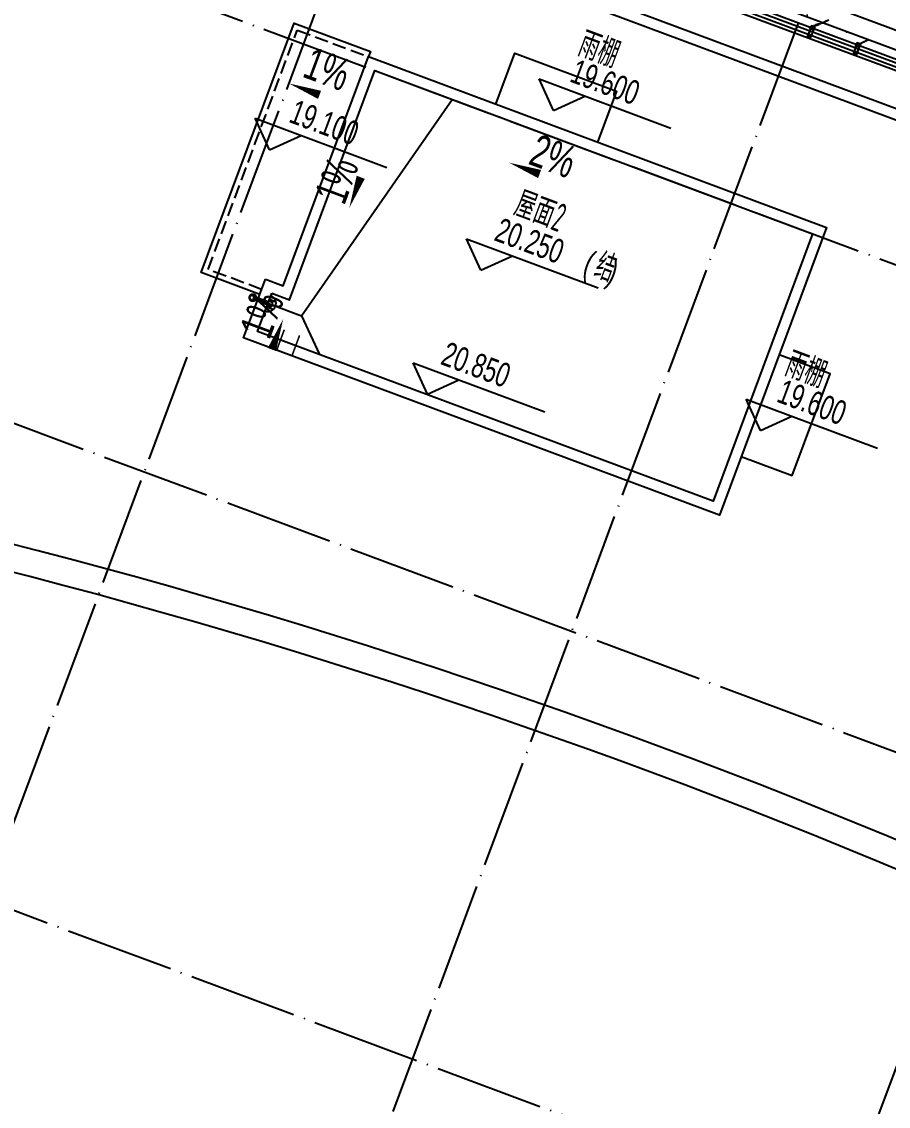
# Model space of a CAD drawing. Header units: millimetres. Extents: x 600121811 to 600690586, y 3472921280 to 3473279938.
# Drawn here: x 600526189 to 600542147, y 3473078158 to 3473098117 of the extents above; entities that cross this region are included whole.
import ezdxf
from ezdxf.enums import TextEntityAlignment as Align

# ---------------------------------------------------------------- set-up
doc = ezdxf.new("R2010")
doc.units = ezdxf.units.MM
doc.header["$LTSCALE"] = 1000
for name, pattern in [('AX-MALL-GIRD-200$0$DOTE', [2.4200000000000004, 2, -0.2, 0.02, -0.2]), ('AX-MALL-WALL-GJ$0$CENTER', [2, 1.25, -0.25, 0.25, -0.25]), ('AX-MALL-WALL-GJ$0$DASH', [0.35, 0.25, -0.1]), ('AX-MALL-WALL-GJ$0$HIDDEN', [0.375, 0.25, -0.125]), ('AX-MALL-WALL-GJ$0$HIDDEN2', [4.7624999999999975, 3.174999999999998, -1.587499999999999]), ('PX-MALL-PGJ-LG$0$CONTINOUS', [0]), ('PX-MALL-PGJ-LG$0$DASHDOT', [1, 0.5, -0.25, 0, -0.25])]:
    doc.linetypes.add(name, pattern=pattern)
doc.layers.get('0').update_dxf_attribs({"linetype": 'CONTINUOUS'})
for name, color, linetype in [('AX-MALL-DIM-PGJ$0$A-Anno-Dims', 3, 'CONTINUOUS'), ('AX-MALL-DIM-PGJ$0$A-Anno-Note', 241, 'CONTINUOUS'), ('AX-MALL-DIM-PGJ$0$A-Fixt', 81, 'CONTINUOUS'), ('AX-MALL-GIRD-200$0$A-Grid', 222, 'AX-MALL-GIRD-200$0$DOTE'), ('AX-MALL-GJ-200$0$A-Anno-Note', 241, 'CONTINUOUS'), ('AX-MALL-WALL-GJ$0$A-Anno-Levl', 201, 'CONTINUOUS'), ('AX-MALL-WALL-GJ$0$A-Anno-Note', 241, 'CONTINUOUS'), ('AX-MALL-WALL-GJ$0$A-Curt', 151, 'CONTINUOUS'), ('AX-MALL-WALL-GJ$0$A-Detl-Fine', 152, 'CONTINUOUS'), ('AX-MALL-WALL-GJ$0$A-Detl-Patt', 8, 'CONTINUOUS'), ('AX-MALL-WALL-GJ$0$A-Detl-Thin', 131, 'CONTINUOUS'), ('AX-MALL-WALL-GJ$0$A-SEE', 254, 'CONTINUOUS'), ('AX-MALL-WALL-GJ$0$AP', 3, 'CONTINUOUS'), ('AX-MALL-WALL-GJ$0$FIX', 2, 'CONTINUOUS'), ('AX-MALL-WALL-GJ$0$GASKET', 2, 'CONTINUOUS'), ('AX-MALL-WALL-GJ$0$TEXT', 2, 'CONTINUOUS'), ('PX-MALL-PGJ-LG$0$P-Pipe-Risr', 7, 'CONTINUOUS'), ('PX-MALL-PGJ-LG$0$P-Pipe-Risr-Arch', 6, 'CONTINUOUS'), ('PX-MALL-PGJ-LG$0$P-Pipe-Risr-W100', 6, 'CONTINUOUS'), ('PX-MALL-PGJ-LG$0$P-Pipe-Risr-W50', 6, 'CONTINUOUS'), ('PX-MALL-PGJ-LG$0$P-Stom', 4, 'PX-MALL-PGJ-LG$0$DASHDOT'), ('PX-MALL-PGJ-LG$0$P-Stom-pipe', 4, 'PX-MALL-PGJ-LG$0$CONTINOUS'), ('PX-MALL-PGJ-LG$0$P-Stom-Strn', 120, 'CONTINUOUS'), ('PX-MALL-PGJ-LG$0$P-Stom-Strn-W100', 120, 'CONTINUOUS'), ('PX-MALL-PGJ-LG$0$P-Stom-Strn-W50', 120, 'CONTINUOUS'), ('PX-MALL-PGJ-LG$0$P-Stru', 40, 'CONTINUOUS')]:
    doc.layers.add(name, color=color, linetype=linetype)
doc.styles.add('AX-MALL-DIM-PGJ$0$_TCH_DIM', font='zy_en.shx', dxfattribs={"width": 0.7, "bigfont": 'zy_cn.shx'})
doc.styles.add('AX-MALL-WALL-GJ$0$_TCH_DIM', font='zy_en.shx', dxfattribs={"width": 0.7, "bigfont": 'zy_cn.shx'})
doc.styles.add('AX-MALL-WALL-GJ$0$STANDARD', font='GBENOR', dxfattribs={"bigfont": 'GBCBIG'})
doc.styles.add('PX-MALL-PGJ-LG$0$jzfz', font='jzfz_eng.shx', dxfattribs={"width": 0.6, "bigfont": 'jzfz_cnb.shx'})

# ---------------------------------------------------------------- blocks, each defined once
blk = doc.blocks.new('AX-MALL-GIRD-200')
at = {"layer": 'AX-MALL-GIRD-200$0$A-Grid'}
for p, q in [((600244912.440112, 3473204422.954183), (600602808.4442104, 3473071096.1909)), ((600241980.060326, 3473196551.41375), (600599876.0644244, 3473063224.650467)), ((600239047.6805397, 3473188679.873316), (600596943.6846381, 3473055353.110034)), ((600498123.847796, 3473008428.097477), (600536853.3867447, 3473112391.824558)), ((600505995.3882287, 3473005495.717691), (600544724.9271781, 3473109459.444773)), ((600513866.9286618, 3473002563.337905), (600552596.4676111, 3473106527.064986))]:
    blk.add_line(p, q, dxfattribs=at)
blk = doc.blocks.new('AX-MALL-WALL-GJ$0$fgegrhrthr')
at = {"layer": 'AX-MALL-WALL-GJ$0$A-Curt'}
for p, q in [((358377.2174133266, 135460.9706773424), (420057.1615962979, 135461.5180163353)), ((358377.2180049161, 135394.3040106783), (420057.1621878873, 135394.8513496713)), ((358377.2185965055, 135327.6373440142), (420057.1627794768, 135328.1846830072)), ((358377.219188095, 135260.9706773502), (420057.1633710662, 135261.5180163432))]:
    blk.add_line(p, q, dxfattribs=at)
at = {"layer": 'AX-MALL-WALL-GJ$0$A-Detl-Fine', "color": 4}
for centre, radius in [((398695.4114092588, 3439.033032417297), 118647.0101205937), ((398695.4114037752, 3439.0330286026), 118147.0101212981)]:
    blk.add_arc(centre, radius, 80.20345185786589, 99.86223111354508, dxfattribs=at)
at = {"layer": 'AX-MALL-WALL-GJ$0$A-SEE'}
blk.add_line((430259.3907294273, 135611.3383440971), (358377.2249561548, 135618.8982167244), dxfattribs=at)
blk.add_lwpolyline([(394712.6901646852, 135961.3483753204), (399662.6901643276, 135961.3477468491)], dxfattribs=at)
blk = doc.blocks.new('AX-MALL-WALL-GJ$0$尺寸分格点')
at = {"ltscale": 10}
h = blk.add_hatch(color=1, dxfattribs=at)
h.dxf.hatch_style = 1
edge = h.paths.add_edge_path()
edge.add_line((0, -1.5), (-5.470445860503725e-37, 1.862645149230957e-09))
edge.add_line((0, 1.862645149230957e-09), (-1.5, 0))
edge.add_arc((0, 0), 1.5, 180, 270)
edge = h.paths.add_edge_path()
edge.add_line((0, 1.5), (5.470445846917725e-37, 1.862645149230957e-09))
edge.add_line((0, 1.862645149230957e-09), (1.5, 0))
edge.add_arc((0, 0), 1.5, 0, 90)
for p, q in [((-2.5, 0), (2.5, 0)), ((0, -2.5), (0, 2.5))]:
    blk.add_line(p, q)
blk.add_circle((0, 0), 1.5)
blk = doc.blocks.new('AX-MALL-WALL-GJ$0$定位点')
blk.add_blockref('AX-MALL-WALL-GJ$0$尺寸分格点', (0, 0))
blk = doc.blocks.new('AX-MALL-WALL-GJ$0$A$C3802349C')
at = {"layer": 'AX-MALL-WALL-GJ$0$GASKET'}
h = blk.add_hatch(dxfattribs=at)
h.set_pattern_fill('ANSI35', color=1, scale=0.3750125207812556, angle=-180, style=0)
h.set_pattern_definition([(225, (-14292809.63515486, -9063882.472551338), (0.8419271213058608, -0.8419271213058608), []), (225, (-14292810.47708235, -9063882.472551338), (0.8419271213058608, -0.8419271213058608), [1.488330941850608, -0.2976661883701216, 0, -0.2976661883701216])])
edge = h.paths.add_edge_path()
edge.add_line((-4.151144333183765, 8), (-1.924371063709259, 8))
edge.add_line((-1.924371063709259, 8), (0, 0))
edge.add_line((0, 0), (-1, 0))
edge.add_arc((-173.3719842011968, -63.27551823887059), 183.6188774223807, 20.15753080045416, 22.84073975264292)
at = {"layer": 'AX-MALL-WALL-GJ$0$GASKET', "elevation": -0.1213156449062388}
blk.add_lwpolyline([(-4.151144333183765, 8), (-1.924371063709259, 8), (0, 0), (-1, 0, 0.01170824263980096)], format="xyb", close=True, dxfattribs=at)
blk = doc.blocks.new('AX-MALL-WALL-GJ$0$A$C431B1AE9')
at = {"layer": 'AX-MALL-WALL-GJ$0$GASKET'}
h = blk.add_hatch(dxfattribs=at)
h.set_pattern_fill('ANSI37', color=1, scale=0.35, style=0)
h.set_pattern_definition([(45, (-14292809.63515486, -9063882.472551338), (-0.3928862052967754, 0.3928862052967754), []), (135, (-14292809.63515486, -9063882.472551338), (-0.3928862052967754, -0.3928862052967754), [])])
h.paths.add_polyline_path([(3.006717517971992, 0), (0, 0), (-1.924371063709259, 8), (-1, 8), (-0.3333333134651184, 7), (0.3333333134651184, 7), (0.6666666865348816, 8), (1.333333313465118, 8), (1.666666686534882, 7), (2.333333313465118, 7), (2.666666686534882, 8), (3.333333313465118, 8), (3.666666686534882, 7), (4.333333313465118, 7), (4.666666686534882, 8), (5.333333313465118, 8), (5.666666686534882, 7), (6.333333313465118, 7), (6.666666686534882, 8), (7.333333313465118, 8), (7.666666686534882, 7), (8.333333313465118, 7), (8.666666686534882, 8), (9.333333313465118, 8), (9.666666686534882, 7), (10.33333331346512, 7), (11, 8), (11.82815510034561, 8), (10, 0), (6.993282483890653, 0), (6.993282483890653, -1.195969490334392), (7.790595477446914, -1.195969490334392), (7.790595477446914, -1.886535448953509), (6.786871323361993, -2.890259601175785), (3.213128676638007, -2.890259601175785), (2.209404524415731, -1.886535448953509), (2.209404524415731, -1.195969490334392), (3.006717517971992, -1.195969490334392)])
edge = h.paths.add_edge_path(flags=16)
edge.add_ellipse((5, 3.75), major_axis=(-3.000000000596629, 1.102163919055573e-15), ratio=0.5833333332173223, start_angle=0, end_angle=360, ccw=False)
h.paths.add_polyline_path([(4.202687006443739, -0.1993282493203878), (4.202687006443739, -1.694290110841393), (5.797312993556261, -1.694290110841393), (5.797312993556261, -0.1993282493203878)], flags=16)
for points in [[(6.993282483890653, 0), (10, 0), (11.82815510034561, 8), (11, 8), (10.33333331346512, 7), (9.666666686534882, 7), (9.333333313465118, 8), (8.666666686534882, 8), (8.333333313465118, 7), (7.666666686534882, 7), (7.333333313465118, 8), (6.666666686534882, 8), (6.333333313465118, 7), (5.666666686534882, 7), (5.333333313465118, 8), (4.666666686534882, 8), (4.333333313465118, 7), (3.666666686534882, 7), (3.333333313465118, 8), (2.666666686534882, 8), (2.333333313465118, 7), (1.666666686534882, 7), (1.333333313465118, 8), (0.6666666865348816, 8), (0.3333333134651184, 7), (-0.3333333134651184, 7), (-1, 8), (-1.924371063709259, 8), (0, 0), (3.006717517971992, 0), (3.006717517971992, 0), (3.006717517971992, -1.195969490334392), (2.209404524415731, -1.195969490334392), (2.209404524415731, -1.886535448953509), (3.213128676638007, -2.890259601175785), (6.786871323361993, -2.890259601175785), (7.790595477446914, -1.886535448953509), (7.790595477446914, -1.195969490334392), (6.993282483890653, -1.195969490334392)], [(5.797312993556261, -0.1993282493203878), (5.797312993556261, -1.694290110841393), (4.202687006443739, -1.694290110841393), (4.202687006443739, -0.1993282493203878)]]:
    blk.add_lwpolyline(points, close=True, dxfattribs=at)
at = {"layer": 'AX-MALL-WALL-GJ$0$GASKET', "extrusion": (0, 0, -1)}
blk.add_ellipse((5, 3.75), major_axis=(-3.000000000596629, 1.102163919055573e-15), ratio=0.5833333332173223, dxfattribs=at)
blk = doc.blocks.new('AX-MALL-WALL-GJ$0$A$C6D1904FE')
at = {"color": 6, "ltscale": 10}
for name in ['AX-MALL-WALL-GJ$0$A$C3802349C', 'AX-MALL-WALL-GJ$0$A$C431B1AE9']:
    blk.add_blockref(name, (-5, 2.890259601175785), dxfattribs=at)
blk = doc.blocks.new('*U58')
at = {"color": 8, "linetype": 'AX-MALL-WALL-GJ$0$HIDDEN'}
for p, q in [((1.13686837721616e-13, 1.999999999999886), (40, 2.000000000000114)), ((39.00000000000011, -3.000000000000114), (39.00000000000028, 2.999999999999659)), ((1.13686837721616e-13, -2.000000000000114), (40, -2.000000000000341))]:
    blk.add_line(p, q, dxfattribs=at)
at = {"color": 0, "linetype": 'ByBlock'}
blk.add_lwpolyline([(5.684341886080801e-14, 5.999999999999886), (-1.838248336817855, 5.999999999999659, 0.2271033335269274), (-2.617369142194775, 5.626873807574043, 0.3523503326370215), (-2.617369142194832, -5.626873807574043, 0.227103333526957), (-1.838248336817799, -5.999999999999886), (-5.684341886080801e-14, -5.999999999999886)], format="xyb", close=True, dxfattribs=at)
at = {"color": 8, "linetype": 'AX-MALL-WALL-GJ$0$HIDDEN2'}
blk.add_lwpolyline([(-4.568611867420884, 0.7499999999998863), (-2.300000000000068, 0.7499999999998863), (-2.300000000000125, -0.7500000000001137), (-4.568611867420941, -0.7500000000001137)], dxfattribs=at)
at = {"color": 8, "linetype": 'ByBlock'}
blk.add_lwpolyline([(1.13686837721616e-13, -3.000000000000114), (39.00000000000028, -3.000000000000341), (40.00000000000045, -1.999999999999432), (39.99999999999955, 2.000000000000114), (39.00000000000028, 3.000000000000114), (1.13686837721616e-13, 2.999999999999886)], dxfattribs=at)
at = {"layer": 'AX-MALL-WALL-GJ$0$TEXT', "color": 8, "linetype": 'AX-MALL-WALL-GJ$0$CENTER'}
blk.add_line((43, -1.13686837721616e-13), (-7.600000000000023, -1.13686837721616e-13), dxfattribs=at)
blk = doc.blocks.new('AX-MALL-WALL-GJ$0$A$C4A6E1F89')
at = {"layer": 'AX-MALL-WALL-GJ$0$AP'}
for points in [[(31.30000000074506, 13.80000000074506), (31.30000000074506, 10), (27.30000000074506, 10), (27.30000000074506, 9), (31.30000000074506, 9), (31.30000000074506, 1.200000001117587), (-31.30000000074506, 1.200000001117587), (-31.30000000074506, 9), (-27.30000000074506, 9), (-27.30000000074506, 10), (-31.30000000074506, 10), (-31.30000000074506, 13.80000000074506), (-30.16000000014901, 15.32000000029802, 0.2874411353254684), (-30.13336061313748, 15.63748977147043), (-31.30000000074506, 17.90000000037253), (-31.30000000074506, 22), (-32.5, 22), (-32.5, 0), (32.5, 0), (32.5, 22), (31.30000000074506, 22), (31.30000000074506, 17.90000000037253), (30.13336061313748, 15.63748977147043, 0.2874411353254668), (30.16000000014901, 15.32000000029802)], [(0, 15.90000000037253), (0.400000000372529, 15.5), (28.30000000074506, 15.5), (28.30000000074506, 10.5), (29.80000000074506, 10.5), (31, 13.5), (29.93968884833157, 15.35087553970516, -0.2449413473478261), (29.9286532253027, 15.6279489248991), (31, 17.90000000037253), (31, 21.5, 0.414213562373095), (30.5, 22), (29.09999999962747, 22, 1.000000000000455), (29.09999999962747, 20.80000000074506), (29.09999999962747, 20.80000000074506, -0.4142135623733198), (29.59999999962747, 20.30000000074506), (29.59999999962747, 18.90000000037253, -0.4142135623731125), (29.09999999962747, 18.40000000037253), (23.90000000037253, 18.40000000037253, -0.4142135623730815), (23.40000000037253, 18.90000000037253), (23.40000000037253, 20.30000000074506, -0.4142135623731302), (23.90000000037253, 20.80000000074506, 0.9999999999998862), (23.90000000037253, 22), (21.40000000037253, 22), (21.40000000037253, 18.5), (11.40000000037253, 18.5), (9.300000000745058, 22), (8.5, 22), (8.5, 20), (-8.5, 20), (-8.5, 22), (-9.300000000745058, 22), (-11.40000000037253, 18.5), (-21.40000000037253, 18.5), (-21.40000000037253, 22), (-23.90000000037253, 22, 0.9999999999999053), (-23.90000000037253, 20.80000000074506, -0.4142135623731302), (-23.40000000037253, 20.30000000074506), (-23.40000000037253, 18.90000000037253, -0.4142135623730814), (-23.90000000037253, 18.40000000037253), (-29.09999999962747, 18.40000000037253, -0.4142135623731125), (-29.59999999962747, 18.90000000037253), (-29.59999999962747, 20.30000000074506, -0.4142135623733199), (-29.09999999962747, 20.80000000074506), (-29.09999999962747, 20.80000000074506, 1.000000000000473), (-29.09999999962747, 22), (-30.5, 22, 0.414213562373095), (-31, 21.5), (-31, 17.90000000037253), (-29.9286532253027, 15.6279489248991, -0.2449413473478107), (-29.93968885019422, 15.35087553970516), (-31, 13.5), (-29.80000000074506, 10.5), (-28.30000000074506, 10.5), (-28.30000000074506, 15.5), (-0.400000000372529, 15.5)]]:
    blk.add_lwpolyline(points, format="xyb", close=True, dxfattribs=at)
at = {"layer": 'AX-MALL-WALL-GJ$0$FIX', "extrusion": (-4.689947558750686e-09, -3.877222664414375e-09, -1), "xscale": -1, "zscale": -1, "rotation": 270}
blk.add_blockref('*U58', (-1.862645058000427e-09, 15.5, -7.954930736642706e-08), dxfattribs=at)
at = {"layer": 'AX-MALL-WALL-GJ$0$GASKET'}
blk.add_blockref('AX-MALL-WALL-GJ$0$A$C6D1904FE', (-26.5, 19.10974039882421, 0.1213156449062388), dxfattribs=at)
at = {"layer": 'AX-MALL-WALL-GJ$0$GASKET', "extrusion": (0, 0, -1), "zscale": -1, "rotation": 270}
blk.add_blockref('AX-MALL-WALL-GJ$0$定位点', (1.117587089538574e-07, 30.00001611188054, -0.1695423254371126), dxfattribs=at)
at = {"layer": 'AX-MALL-WALL-GJ$0$GASKET', "xscale": -1}
blk.add_blockref('AX-MALL-WALL-GJ$0$A$C6D1904FE', (26.49999977648258, 19.10974039882421, 0.1213156449062388), dxfattribs=at)
blk = doc.blocks.new('AX-MALL-WALL-GJ$0$A$C201F0766')
at = {"layer": 'AX-MALL-WALL-GJ$0$GASKET'}
h = blk.add_hatch(dxfattribs=at)
h.set_pattern_fill('ANSI35', color=1, scale=0.3750125207812556, angle=-180, style=0)
h.set_pattern_definition([(225, (-14292808.12419919, -9063908.843573337), (0.8419271213058608, -0.8419271213058608), []), (225, (-14292808.96612667, -9063908.843573337), (0.8419271213058608, -0.8419271213058608), [1.488330941850608, -0.2976661883701216, 0, -0.2976661883701216])])
edge = h.paths.add_edge_path()
edge.add_line((4.625009316951036, 7.210309842135757), (4.581123173236847, 7.210309841670096))
edge.add_ellipse((2.60770320892334e-08, 8.022399073466659), major_axis=(-7.236123461634007e-16, 5.908938361333678), ratio=0.782714245397402, start_angle=97.89939189545902, end_angle=262.100608104541, ccw=False)
edge.add_line((-4.581123121082783, 7.210309841670096), (-4.624990671873093, 7.210309842135757))
edge.add_line((-4.624990671873093, 7.210309842135757), (-4.625000026077032, -0.879502881783992))
edge.add_arc((-3.725290298461914e-07, -12.60038345353678), 12.60038345226483, 68.4660575448051, 111.5339390721038, ccw=False)
edge.add_line((4.624999966472387, -0.8795031546615064), (4.625009316951036, 7.210309842135757))
h = blk.add_hatch(dxfattribs=at)
h.set_pattern_fill('HONEY', color=1, scale=0.3750125207812556, angle=-180, style=0)
h.set_pattern_definition([(180, (-14292808.12419919, -9063908.843573337), (-0.8929985651103648, -0.515572838757882), [0.5953323767402432, -1.190664753480486]), (299.9999999999999, (-14292808.12419919, -9063908.843573337), (0.8929984584207664, -0.5155730235496873), [0.5953323767402432, -1.190664753480486]), (240, (-14292808.12419919, -9063908.843573337), (-1.066895984922232e-07, -1.031145862307569), [-1.190664753480486, 0.5953323767402432])])
edge = h.paths.add_edge_path()
edge.add_ellipse((-8.195638656616211e-08, 8.022399073466659), major_axis=(-1.447224692326801e-15, 5.908938361333678), ratio=0.782714245397402, start_angle=0, end_angle=360)
blk = doc.blocks.new('AX-MALL-WALL-GJ$0$A$C398804AB')
at = {"color": 3}
blk.add_lwpolyline([(-7.749999977648258, 0.3999998643994331, 0.4142135656464321), (-7.249999970197678, -0.1000001300126314), (-0.09999999962747097, -0.1000000014901161), (0, 0), (0.09999999962747097, -0.1000000014901161), (7.249999970197678, -0.1000001300126314, 0.4142135656464319), (7.749999977648258, 0.3999998643994331)], format="xyb", dxfattribs=at)
at = {"layer": 'AX-MALL-WALL-GJ$0$AP'}
blk.add_lwpolyline([(-7.749999977648258, 0.3999998681247234), (-7.75, 36.51999995112419), (-23.5, 36.51999995112419), (-23.5, 33.01999995112419, -0.414213562373095), (-24, 32.51999995112419), (-25.40000000037253, 32.51999995112419, -0.9999999999999999), (-25.40000000037253, 33.71999995037913, 0.4142135623730647), (-24.90000000037253, 34.21999995037913), (-24.90000000037253, 35.61999995075166, 0.4142135623730833), (-25.40000000037253, 36.11999995075166), (-30.59999999962747, 36.11999995075166, 0.4142135623731005), (-31.09999999962747, 35.61999995075166), (-31.09999999962747, 34.21999995037913, 0.4142135623731651), (-30.59999999962747, 33.71999995037913, -0.9999999999999999), (-30.59999999962747, 32.51999995112419), (-32, 32.51999995112419, -0.4142135623730762), (-32.5, 33.01999995112419), (-32.5, 182.0199982952327, -0.4142135623730963), (-32, 182.5199982952327), (32, 182.5199982952327, -0.4142135623730427), (32.5, 182.0199982952327), (32.5, 33.01999995112419, -0.4142135623730139), (32, 32.51999995112419), (30.59999999962747, 32.51999995112419, -0.9999999999999999), (30.59999999962747, 33.71999995037913, 0.4142135623732183), (31.09999999962747, 34.21999995037913), (31.09999999962747, 35.61999995075166, 0.4142135623730417), (30.59999999962747, 36.11999995075166), (25.40000000037253, 36.11999995075166, 0.4142135623731484), (24.90000000037253, 35.61999995075166), (24.90000000037253, 34.21999995037913, 0.4142135623730417), (25.40000000037253, 33.71999995037913, -0.9999999999999999), (25.40000000037253, 32.51999995112419), (24, 32.51999995112419, -0.4142135623730417), (23.5, 33.01999995112419), (23.5, 36.51999995112419), (7.75, 36.51999995112419), (7.750000022351742, 0.3999998681247234)], format="xyb", dxfattribs=at)
for points in [[(29.5, 40.52000945061445), (-29.5, 40.52000945061445), (-29.5, 64.45474449545145), (-28.49999050050974, 65.45475399307907), (-28.49999050050974, 85.45475399307907), (-29.5, 86.45476348884404), (-29.5, 92.92071198485792), (-28.49999050050974, 93.92072148248553), (-28.49999050050974, 113.9207214824855), (-29.5, 114.9207309782505), (-29.5, 179.5199982952327), (29.5, 179.5199982952327), (29.5, 114.9207309782505), (28.49999050050974, 113.9207214824855), (28.49999050050974, 93.92072148248553), (29.5, 92.92071198485792), (29.5, 86.45476348884404), (28.49999050050974, 85.45475399307907), (28.49999050050974, 65.45475399307907), (29.5, 64.45474449545145)], [(-4.75, 2.899999890476465), (-4.75, 36.51999995112419), (4.75, 36.51999995112419), (4.75, 2.899999890476465)]]:
    blk.add_lwpolyline(points, close=True, dxfattribs=at)
blk = doc.blocks.new('AX-MALL-WALL-GJ$0$A$C031A570D')
at = {"layer": 'AX-MALL-WALL-GJ$0$GASKET'}
h = blk.add_hatch(dxfattribs=at)
h.set_pattern_fill('ANSI37', color=1, scale=0.35, style=0)
h.set_pattern_definition([(45, (-28686473.88232677, -17866958.96207136), (-0.3928862052967754, 0.3928862052967754), []), (135, (-28686473.88232677, -17866958.96207136), (-0.3928862052967754, -0.3928862052967754), [])])
edge = h.paths.add_edge_path(flags=16)
edge.add_line((0.4479895178228617, -2.5), (-0.6520104836672544, -2.5))
edge.add_arc((-0.6520104836841905, -2.300000000761994), 0.1999999992380062, 179.9999999951482, 270.0000000048518, ccw=False)
edge.add_line((-0.8520104829221964, -2.300000000745058), (-0.8520104829221964, -1.099999999627471))
edge.add_arc((-0.6520104827190034, -1.100000000575722), 0.200000000203193, 89.9999997380454, 179.9999997283461, ccw=False)
edge.add_line((-0.6520104818046093, -0.900000000372529), (0.4479895178228617, -0.900000000372529))
edge.add_arc((0.4479895178228099, -1.099999999627523), 0.1999999992549937, 1.4779288903810084e-11, 89.99999999998522, ccw=False)
edge.add_line((0.6479895170778036, -1.099999999627471), (0.6479895170778036, -2.300000000745058))
edge.add_arc((0.447989517822728, -2.300000000744924), 0.1999999992550756, 270.00000000003826, 359.9999999999617, ccw=False)
edge = h.paths.add_edge_path(flags=16)
edge.add_line((3.25, -6.959776679053903), (3.249999998137355, -5.460273051634431))
edge.add_arc((2.752593796818533, -5.588659923981967), 0.5137082032648524, 14.47288401547784, 73.43202089108867)
edge.add_arc((0.05064282435228568, -16.32822180133598), 11.58749800659758, 75.76971431944138, 104.7475452508029)
edge.add_arc((-2.826484009876017, -5.549036338968328), 0.4327163524049084, 99.65762587733329, 168.1638378280875)
edge.add_line((-3.250000001862645, -5.460273051634431), (-3.25, -6.959776679053903))
edge.add_arc((-2.750000000785429, -6.959776678984368), 0.4999999992145705, 180.0000000079681, 252.652994767184)
edge.add_arc((-2.664828544169689e-11, 1.844165788236001), 9.723443118255906, 252.6532655821475, 287.3467351540981)
edge.add_arc((2.750000001329266, -6.959776679368228), 0.499999998670735, 287.3470194983008, 360.000000036019)
edge = h.paths.add_edge_path()
edge.add_line((4, -10.12004972994328), (5.196692196652293, -10.12004972994328))
edge.add_arc((5.196692197142482, -9.920049729702583), 0.2000000002406921, 269.9999998595713, 383.1985898189387)
edge.add_line((5.380521204322577, -9.841265872120857), (4.05898916348815, -2.646648775786161))
edge.add_arc((3.866236349709822, -2.700000001174841), 0.200000001174841, 15.47132820595848, 90.00000004069459)
edge.add_line((3.866236349567771, -2.5), (1.599999997764826, -2.5))
edge.add_arc((1.599999997764726, -2.300000000745158), 0.1999999992548425, 179.9999999999715, 270.0000000000285, ccw=False)
edge.add_line((1.399999998509884, -2.300000000745058), (1.399999998509884, -1.5))
edge.add_arc((1.599999997765529, -1.500000000000703), 0.1999999992556454, 90.00000000020151, 179.9999999997985, ccw=False)
edge.add_line((1.599999997764826, -1.300000000745058), (2.299999998882413, -1.300000000745058))
edge.add_arc((2.299999998012943, -1.100000000620646), 0.2000000001244118, 270.0000002490847, 360.0000002845238)
edge.add_line((2.499999998137355, -1.099999999627471), (2.499999998137355, -0.2000000011175871))
edge.add_arc((2.299999997951289, -0.2000000001860655), 0.2000000001860656, 359.9999997331387, 449.9999997332528)
edge.add_line((2.299999998882413, 0), (-2.300000000745058, 0))
edge.add_arc((-2.300000000767888, -0.2000000010947573), 0.2000000010947573, 89.99999999345975, 180.0000000065402)
edge.add_line((-2.500000001862645, -0.2000000011175871), (-2.500000001862645, -1.099999999627471))
edge.add_arc((-2.300000000745037, -1.09999999962745), 0.2000000011176084, 180.0000000000061, 269.9999999999939)
edge.add_line((-2.300000000745058, -1.300000000745058), (-1.600000001490116, -1.300000000745058))
edge.add_arc((-1.600000000541876, -1.500000000914405), 0.2000000001693465, 2.619577230689174e-07, 90.00000027165089, ccw=False)
edge.add_line((-1.400000000372529, -1.5), (-1.400000002235174, -2.300000000745058))
edge.add_arc((-1.600000001489917, -2.300000000745257), 0.199999999254743, -90.00000000005701, 5.701394911739044e-11, ccw=False)
edge.add_line((-1.600000001490116, -2.5), (-4.750000001862645, -2.5))
edge.add_arc((-4.750000001862645, -2), 0.5, 180, 270, ccw=False)
edge.add_line((-5.250000001862645, -2), (-5.250000001862645, -1))
edge.add_line((-5.250000001862645, -1), (-5.550000000745058, -1))
edge.add_arc((-5.550000000745058, -1.700000001117587), 0.7000000011175871, 90, 180)
edge.add_line((-6.250000001862645, -1.700000001117587), (-6.250000001862645, -2.5))
edge.add_arc((-21.55097778051301, -2.75912886012348), 15.30317185255727, -26.563419290052877, 0.9702367440764874, ccw=False)
edge.add_arc((-7.501144340111677, -9.772550713046272), 0.4000000000772927, 154.8453495136513, 325.781492258753)
edge.add_arc((-18.33916502293011, -3.056458835212569), 13.14988893811881, 328.1403989887935, 352.6787409764221)
edge.add_arc((-5.10833269223211, -4.799999999425034), 0.1999999997975632, 90.00000038522899, 160.1791058056141, ccw=False)
edge.add_line((-5.108332693576813, -4.599999999627471), (-4.211626494303346, -4.599999999627471))
edge.add_arc((-4.211626495117946, -4.799999999972099), 0.2000000003446285, -24.401291975496406, 89.99999976663429, ccw=False)
edge.add_line((-4.029491625726223, -4.882624993100762), (-5.57977457717061, -10.12004972994328))
edge.add_line((-5.57977457717061, -10.12004972994328), (-3.85655820928514, -10.12004972994328))
edge.add_line((-3.85655820928514, -10.12004972994328), (-3.744390545412898, -10.04678599908948))
edge.add_line((-3.744390545412898, -10.04678599908948), (-3.601631700992584, -9.914268443360925))
edge.add_line((-3.601631700992584, -9.914268443360925), (-3.131442086771131, -9.432502878829837))
edge.add_arc((-2.966135769468793, -9.62004972916371), 0.249999999220435, 90.00000014064523, 131.3933860177586, ccw=False)
edge.add_line((-2.966135770082474, -9.370049729943275), (-2.741758463904262, -9.370049729943275))
edge.add_arc((-2.741758464839219, -9.470049730505703), 0.100000000562428, -5.315262114891084e-07, 89.99999946430859, ccw=False)
edge.add_line((-2.641758464276791, -9.470049731433392), (-2.631878837943077, -9.710395282134414))
edge.add_line((-2.631878837943077, -9.710395282134414), (-2.662470018491149, -9.873493811115623))
edge.add_line((-2.662470018491149, -9.873493811115623), (-2.784834742546082, -9.893881127238274))
edge.add_line((-2.784834742546082, -9.893881127238274), (-2.856214165687561, -9.914268443360925))
edge.add_line((-2.856214165687561, -9.914268443360925), (-2.866411225870252, -9.995817709714174))
edge.add_line((-2.866411225870252, -9.995817709714174), (-2.815425923094153, -10.09775429032743))
edge.add_line((-2.815425923094153, -10.09775429032743), (-2.744046501815319, -10.12004972994328))
edge.add_line((-2.744046501815319, -10.12004972994328), (-2.35655820928514, -10.12004972994328))
edge.add_line((-2.35655820928514, -10.12004972994328), (-2.244390545412898, -10.04678599908948))
edge.add_line((-2.244390545412898, -10.04678599908948), (-2.101631700992584, -9.914268443360925))
edge.add_line((-2.101631700992584, -9.914268443360925), (-1.631442086771131, -9.432502878829837))
edge.add_arc((-1.466135769468793, -9.62004972916371), 0.2499999992204352, 90.00000014064528, 131.3933860177586, ccw=False)
edge.add_line((-1.466135770082474, -9.370049729943275), (-1.241758463904262, -9.370049729943275))
edge.add_arc((-1.241758464838068, -9.470049730504552), 0.1000000005612769, -5.321857088347315e-07, 89.99999946496808, ccw=False)
edge.add_line((-1.141758464276791, -9.470049731433392), (-1.131878837943077, -9.710395282134414))
edge.add_line((-1.131878837943077, -9.710395282134414), (-1.162470018491149, -9.873493811115623))
edge.add_line((-1.162470018491149, -9.873493811115623), (-1.284834742546082, -9.893881127238274))
edge.add_line((-1.284834742546082, -9.893881127238274), (-1.356214165687561, -9.914268443360925))
edge.add_line((-1.356214165687561, -9.914268443360925), (-1.366411225870252, -9.995817709714174))
edge.add_line((-1.366411225870252, -9.995817709714174), (-1.315425923094153, -10.09775429032743))
edge.add_line((-1.315425923094153, -10.09775429032743), (-1.244046501815319, -10.12004972994328))
edge.add_line((-1.244046501815319, -10.12004972994328), (-0.85655820928514, -10.12004972994328))
edge.add_line((-0.85655820928514, -10.12004972994328), (-0.7443905454128981, -10.04678599908948))
edge.add_line((-0.7443905454128981, -10.04678599908948), (-0.6016317009925842, -9.914268443360925))
edge.add_line((-0.6016317009925842, -9.914268443360925), (-0.1314420867711306, -9.432502878829837))
edge.add_arc((0.03386423053591846, -9.62004972917618), 0.2499999992329053, 90.00000014172502, 131.3933860166789, ccw=False)
edge.add_line((0.03386422991752625, -9.370049729943275), (0.2582415360957384, -9.370049729943275))
edge.add_arc((0.2582415351619317, -9.470049730504552), 0.1000000005612769, -5.321857088347315e-07, 89.99999946496808, ccw=False)
edge.add_line((0.3582415357232094, -9.470049731433392), (0.3681211620569229, -9.710395282134414))
edge.add_line((0.3681211620569229, -9.710395282134414), (0.3375299815088511, -9.873493811115623))
edge.add_line((0.3375299815088511, -9.873493811115623), (0.2151652574539185, -9.893881127238274))
edge.add_line((0.2151652574539185, -9.893881127238274), (0.143785834312439, -9.914268443360925))
edge.add_line((0.143785834312439, -9.914268443360925), (0.1335887741297483, -9.995817709714174))
edge.add_line((0.1335887741297483, -9.995817709714174), (0.1845740769058466, -10.09775429032743))
edge.add_line((0.1845740769058466, -10.09775429032743), (0.2559534981846809, -10.12004972994328))
edge.add_line((0.2559534981846809, -10.12004972994328), (0.64344179071486, -10.12004972994328))
edge.add_line((0.64344179071486, -10.12004972994328), (0.7556094545871019, -10.04678599908948))
edge.add_line((0.7556094545871019, -10.04678599908948), (0.8983682990074158, -9.914268443360925))
edge.add_line((0.8983682990074158, -9.914268443360925), (1.368557913228869, -9.432502878829837))
edge.add_arc((1.533864230537446, -9.620049729180224), 0.2499999992369481, 90.00000014207512, 131.3933860163288, ccw=False)
edge.add_line((1.533864229917526, -9.370049729943275), (1.936520639806986, -9.370049729943275))
edge.add_arc((1.9365206398038, -9.470049731436577), 0.1000000014933011, 1.8247874322696589e-09, 89.99999999817493, ccw=False)
edge.add_line((2.036520641297102, -9.470049731433392), (2.046400267630816, -9.710395282134414))
edge.add_line((2.046400267630816, -9.710395282134414), (2.015809085220098, -9.873493811115623))
edge.add_line((2.015809085220098, -9.873493811115623), (1.893444361165166, -9.893881127238274))
edge.add_line((1.893444361165166, -9.893881127238274), (1.822064939886332, -9.914268443360925))
edge.add_line((1.822064939886332, -9.914268443360925), (1.811867879703641, -9.995817709714174))
edge.add_line((1.811867879703641, -9.995817709714174), (1.862853180617094, -10.09775429032743))
edge.add_line((1.862853180617094, -10.09775429032743), (1.934232603758574, -10.12004972994328))
edge.add_line((1.934232603758574, -10.12004972994328), (2.321720896288753, -10.12004972994328))
edge.add_line((2.321720896288753, -10.12004972994328), (2.433888560160995, -10.04678599908948))
edge.add_line((2.433888560160995, -10.04678599908948), (2.576647404581308, -9.914268443360925))
edge.add_line((2.576647404581308, -9.914268443360925), (3.046837016940117, -9.432502878829837))
edge.add_arc((3.212143335179332, -9.620049731643517), 0.2500000017002416, 89.99999992847489, 131.3933858030421, ccw=False)
edge.add_line((3.212143335491419, -9.370049729943275), (3.614799745380878, -9.370049729943275))
edge.add_arc((3.614799744440467, -9.470049730511159), 0.1000000005678832, -5.28400619259628e-07, 89.99999946118368, ccw=False)
edge.add_line((3.714799745008349, -9.470049731433392), (3.724679371342063, -9.710395282134414))
edge.add_line((3.724679371342063, -9.710395282134414), (3.694088190793991, -9.873493811115623))
edge.add_line((3.694088190793991, -9.873493811115623), (3.571723466739058, -9.893881127238274))
edge.add_line((3.571723466739058, -9.893881127238274), (3.500344043597579, -9.914268443360925))
edge.add_line((3.500344043597579, -9.914268443360925), (3.490146983414888, -9.995817709714174))
edge.add_line((3.490146983414888, -9.995817709714174), (3.541132286190987, -10.09775429032743))
edge.add_line((3.541132286190987, -10.09775429032743), (3.612511707469821, -10.12004972994328))
edge.add_line((3.612511707469821, -10.12004972994328), (4, -10.12004972994328))
for points in [[(4, -10.12004972994328), (5.196692196652293, -10.12004972994328, 0.5384365873081324), (5.380521204322577, -9.841265872120857), (4.05898916348815, -2.646648775786161, 0.3371623231483117), (3.866236349567771, -2.5), (1.599999997764826, -2.5, -0.4142135623733865), (1.399999998509884, -2.300000000745058), (1.399999998509884, -1.5, -0.4142135623710347), (1.599999997764826, -1.300000000745058), (2.299999998882413, -1.300000000745058, 0.4142135625542577), (2.499999998137355, -1.099999999627471), (2.499999998137355, -0.2000000011175871, 0.414213562373678), (2.299999998882413, 0), (-2.300000000745058, 0, 0.4142135624399619), (-2.500000001862645, -0.2000000011175871), (-2.500000001862645, -1.099999999627471, 0.4142135623730327), (-2.300000000745058, -1.300000000745058), (-1.600000001490116, -1.300000000745058, -0.4142135624226467), (-1.400000000372529, -1.5), (-1.400000002235174, -2.300000000745058, -0.414213562373678), (-1.600000001490116, -2.5), (-4.750000001862645, -2.5, -0.4142135623730951), (-5.250000001862645, -2), (-5.250000001862645, -1), (-5.550000000745058, -1, 0.4142135623730951), (-6.250000001862645, -1.700000001117587), (-6.250000001862645, -2.5, -0.1207195876744133), (-7.863209849223495, -9.602525517344475, 0.9238739062829604), (-7.170384753495455, -9.997490918263793, 0.1074797348853096), (-5.296484127640724, -4.732183797284961, -0.3161581866366376), (-5.108332693576813, -4.599999999627471), (-4.211626494303346, -4.599999999627471, -0.5452250111276254), (-4.029491625726223, -4.882624993100762), (-5.57977457717061, -10.12004972994328), (-3.85655820928514, -10.12004972994328), (-3.744390545412898, -10.04678599908948), (-3.601631700992584, -9.914268443360925), (-3.131442086771131, -9.432502878829837, -0.1826026066076273), (-2.966135770082474, -9.370049729943275), (-2.741758463904262, -9.370049729943275, -0.4142135623518001), (-2.641758464276791, -9.470049731433392), (-2.631878837943077, -9.710395282134414), (-2.662470018491149, -9.873493811115623), (-2.784834742546082, -9.893881127238274), (-2.856214165687561, -9.914268443360925), (-2.866411225870252, -9.995817709714174), (-2.815425923094153, -10.09775429032743), (-2.744046501815319, -10.12004972994328), (-2.35655820928514, -10.12004972994328), (-2.244390545412898, -10.04678599908948), (-2.101631700992584, -9.914268443360925), (-1.631442086771131, -9.432502878829837, -0.1826026066076273), (-1.466135770082474, -9.370049729943275), (-1.241758463904262, -9.370049729943275, -0.4142135623585429), (-1.141758464276791, -9.470049731433392), (-1.131878837943077, -9.710395282134414), (-1.162470018491149, -9.873493811115623), (-1.284834742546082, -9.893881127238274), (-1.356214165687561, -9.914268443360925), (-1.366411225870252, -9.995817709714174), (-1.315425923094153, -10.09775429032743), (-1.244046501815319, -10.12004972994328), (-0.85655820928514, -10.12004972994328), (-0.7443905454128981, -10.04678599908948), (-0.6016317009925842, -9.914268443360925), (-0.1314420867711306, -9.432502878829837, -0.1826026065978904), (0.03386422991752625, -9.370049729943275), (0.2582415360957384, -9.370049729943275, -0.4142135623585429), (0.3582415357232094, -9.470049731433392), (0.3681211620569229, -9.710395282134414), (0.3375299815088511, -9.873493811115623), (0.2151652574539185, -9.893881127238274), (0.143785834312439, -9.914268443360925), (0.1335887741297483, -9.995817709714174), (0.1845740769058466, -10.09775429032743), (0.2559534981846809, -10.12004972994328), (0.64344179071486, -10.12004972994328), (0.7556094545871019, -10.04678599908948), (0.8983682990074158, -9.914268443360925), (1.368557913228869, -9.432502878829837, -0.1826026065947343), (1.533864229917526, -9.370049729943275), (1.936520639806986, -9.370049729943275, -0.4142135623544356), (2.036520641297102, -9.470049731433392), (2.046400267630816, -9.710395282134414), (2.015809085220098, -9.873493811115623), (1.893444361165166, -9.893881127238274), (1.822064939886332, -9.914268443360925), (1.811867879703641, -9.995817709714174), (1.862853180617094, -10.09775429032743), (1.934232603758574, -10.12004972994328), (2.321720896288753, -10.12004972994328), (2.433888560160995, -10.04678599908948), (2.576647404581308, -9.914268443360925), (3.046837016940117, -9.432502878829837, -0.1826026065961477), (3.212143335491419, -9.370049729943275), (3.614799745380878, -9.370049729943275, -0.4142135623198528), (3.714799745008349, -9.470049731433392), (3.724679371342063, -9.710395282134414), (3.694088190793991, -9.873493811115623), (3.571723466739058, -9.893881127238274), (3.500344043597579, -9.914268443360925), (3.490146983414888, -9.995817709714174), (3.541132286190987, -10.09775429032743), (3.612511707469821, -10.12004972994328)], [(3.25, -6.959776679053903), (3.249999998137355, -5.460273051634431, 0.2630873795155346), (2.899079101160169, -5.096279812976718, 0.1271177729159115), (-2.899076651781797, -5.122452525421977, 0.308147539924378), (-3.250000001862645, -5.460280233994126, -3.590366987e-06), (-3.250000001862645, -5.460273051634431), (-3.25, -6.959776679053903, 0.3280726517255059), (-2.899079028517008, -7.43703493475914, 0.152545825913894), (2.899079147726297, -7.437034897506237, 0.3280725829936511)], [(0.4479895178228617, -2.5), (-0.6520104836672544, -2.5, -0.4142135624226994), (-0.8520104829221964, -2.300000000745058), (-0.8520104829221964, -1.099999999627471, -0.4142135623235128), (-0.6520104818046093, -0.900000000372529), (0.4479895178228617, -0.900000000372529, -0.4142135623729436), (0.6479895170778036, -1.099999999627471), (0.6479895170778036, -2.300000000745058, -0.4142135623727035)]]:
    blk.add_lwpolyline(points, format="xyb", close=True, dxfattribs=at)
blk = doc.blocks.new('AX-MALL-WALL-GJ$0$A$C4C804FB4')
at = {"layer": 'AX-MALL-WALL-GJ$0$GASKET', "color": 1}
for p, q in [((-7.75056073628366, 0.9999890886247158, -0.33908465081705), (-12.50111955218017, 13.99993453547359, -0.3390846588858165)), ((-12.50111955218017, 0.9999838881194592, -0.339084654794259), (-7.75056073628366, 13.99993973597884, -0.3390846549086076))]:
    blk.add_line(p, q, dxfattribs=at)
at = {"layer": 'AX-MALL-WALL-GJ$0$GASKET', "elevation": -0.1695423253799386}
blk.add_lwpolyline([(-12.50111955218017, 0.9999838881194592), (-12.50111955218017, 13.99993453547359), (-7.75056073628366, 13.99993973597884), (-7.75056073628366, 0.9999890886247158)], close=True, dxfattribs=at)
at = {"color": 2, "ltscale": 10}
blk.add_blockref('AX-MALL-WALL-GJ$0$A$C4A6E1F89', (-1.862645149230957e-09, -30.00001611188054, -0.1695423254371126), dxfattribs=at)
at = {"color": 6, "ltscale": 10}
for name, p in [('AX-MALL-WALL-GJ$0$A$C031A570D', (-27.75000255741179, 25.1199838872999, -0.09652932343510448)), ('AX-MALL-WALL-GJ$0$A$C398804AB', (-1.862645149230957e-09, -9.90001604706049, -0.1695423254371126))]:
    blk.add_blockref(name, p, dxfattribs=at)
at = {"color": 6, "ltscale": 10, "xscale": -1}
blk.add_blockref('AX-MALL-WALL-GJ$0$A$C031A570D', (27.75000255741179, 25.1199838872999, -0.09652932343510448), dxfattribs=at)
at = {"layer": 'AX-MALL-WALL-GJ$0$GASKET', "yscale": 0.513574065589584, "zscale": 0.513574065589584}
for p, xscale in [((-10.12583948485553, 1.451673759147525, -0.1695423253799386), 0.513574065589584), ((10.12472058273852, 1.451673759147525, -0.1695423253799386), -0.513574065589584)]:
    blk.add_blockref('AX-MALL-WALL-GJ$0$A$C201F0766', p, dxfattribs=dict(at, xscale=xscale))
blk = doc.blocks.new('AX-MALL-WALL-GJ$0$mqst5')
at = {"color": 6, "ltscale": 10, "xscale": -1, "rotation": 180}
for p in [(499622.2419263981, -464682.5154850613), (500522.2419183496, -464682.5075026285)]:
    blk.add_blockref('AX-MALL-WALL-GJ$0$A$C4C804FB4', p, dxfattribs=at)
blk = doc.blocks.new('AX-MALL-WALL-GJ')
at = {"layer": 'AX-MALL-WALL-GJ$0$A-Anno-Levl'}
for p, q in [((600535982.607199, 3473096483.844227), (600535718.0093076, 3473097062.625668)), ((600535718.0093076, 3473097062.625668), (600538141.861965, 3473096159.669427)), ((600535982.607199, 3473096483.844227), (600536561.3886397, 3473096748.442119)), ((600530754.3990517, 3473095760.418024), (600530489.8011603, 3473096339.199464)), ((600530489.8011603, 3473096339.199464), (600532913.6538177, 3473095436.243224)), ((600530754.3990517, 3473095760.418024), (600531333.1804924, 3473096025.015915)), ((600534646.2157307, 3473093542.254221), (600534381.6178396, 3473094121.035662)), ((600534381.6178396, 3473094121.035662), (600536805.4704969, 3473093218.079421)), ((600534646.2157307, 3473093542.254221), (600535224.9971714, 3473093806.852112)), ((600533660.457581, 3473091262.56446), (600533395.85969, 3473091841.3459)), ((600533395.85969, 3473091841.3459), (600535819.7123473, 3473090938.389659)), ((600533660.457581, 3473091262.56446), (600534239.2390218, 3473091527.162351)), ((600539790.907443, 3473090593.213898), (600539526.3095517, 3473091171.995338)), ((600539526.3095517, 3473091171.995338), (600541950.162209, 3473090269.039097)), ((600539790.907443, 3473090593.213898), (600540369.6888835, 3473090857.811789))]:
    blk.add_line(p, q, dxfattribs=at)
at = {"layer": 'AX-MALL-WALL-GJ$0$A-Detl-Patt'}
for points in [[(600352216.1899512, 3473167330.424515), (600571997.1320655, 3473085455.574539, -0.5347978061331552), (600573565.1388661, 3473078817.959502)], [(600352146.3713847, 3473167143.006886), (600571927.3134992, 3473085268.15691, -0.5278000328942359), (600573476.1921773, 3473079017.22843, -0.5278000328942359)]]:
    blk.add_lwpolyline(points, format="xyb", dxfattribs=at)
at = {"layer": 'AX-MALL-WALL-GJ$0$A-Detl-Patt', "linetype": 'AX-MALL-WALL-GJ$0$DASH'}
blk.add_lwpolyline([(600530607.5883023, 3473093191.018703), (600529623.6457455, 3473093557.566177), (600531264.3820585, 3473097961.880465), (600532576.3054625, 3473097473.1505)], dxfattribs=at)
at = {"layer": 'AX-MALL-WALL-GJ$0$A-Detl-Thin'}
for points in [[(600530572.679019, 3473093097.309888), (600529495.0276476, 3473093498.766645), (600531205.5825272, 3473098090.498563), (600532611.2147458, 3473097566.859314), (600532576.3054624, 3473097473.1505)], [(600534919.0258301, 3473096600.418421), (600535268.1186631, 3473097537.506568), (600537142.294954, 3473096839.320905), (600536793.2021224, 3473095902.232757)], [(600539439.1810411, 3473090114.418356), (600540376.269189, 3473089765.325525), (600541074.4548179, 3473091639.501731), (600540137.3666707, 3473091988.594563)]]:
    blk.add_lwpolyline(points, dxfattribs=at)
for points in [[(600530677.4068687, 3473093378.436332), (600531005.3877203, 3473093256.253841), (600532576.3054626, 3473097473.1505), (600541010.0987839, 3473094331.315015), (600539037.7242852, 3473089036.766986), (600530275.9501122, 3473092300.784963)], [(600530795.0059319, 3473093121.200137), (600531122.9867835, 3473092999.017646), (600532693.9045256, 3473097215.914305), (600540752.8625882, 3473094213.715952), (600538920.1252222, 3473089294.003182), (600530533.1863079, 3473092418.384026)]]:
    blk.add_lwpolyline(points, close=True, dxfattribs=at)
at = {"layer": 'AX-MALL-WALL-GJ$0$A-Anno-Note', "rotation": 339.5681613092246}
blk.add_blockref('AX-MALL-WALL-GJ$0$mqst5', (600234777.7372605, 3473707865.91727), dxfattribs=at)
at = {"layer": 'AX-MALL-WALL-GJ$0$A-Detl-Thin', "color": 0, "rotation": 339.5681613098035}
blk.add_blockref('AX-MALL-WALL-GJ$0$fgegrhrthr', (600121810.7232081, 3473109514.681513), dxfattribs=at)
at = {"layer": 'AX-MALL-WALL-GJ$0$A-SEE'}
blk.add_blockref('AX-MALL-GIRD-200', (0, 0), dxfattribs=at)
at = {"layer": 'AX-MALL-WALL-GJ$0$A-Anno-Note', "style": 'AX-MALL-WALL-GJ$0$STANDARD'}
for s, p in [('雨棚', (600536393.8060212, 3473097498.919456)), ('屋面', (600535215.7645738, 3473094561.24961)), ('雨棚', (600540202.1062651, 3473091608.289126))]:
    blk.add_text(s, height=506.3829787234042, rotation=339.568161309756, dxfattribs=at).set_placement(p)
at = {"layer": 'AX-MALL-WALL-GJ$0$A-Anno-Note'}
for s, height, rotation, style, width, p in [('19.600', 446.25, 339.5681612504137, 'AX-MALL-WALL-GJ$0$_TCH_DIM', 0.7, (600536259.5074186, 3473097021.132123)), ('19.100', 446.25, 339.5681612504137, 'AX-MALL-WALL-GJ$0$_TCH_DIM', 0.7, (600531087.0560161, 3473096276.934896)), ('2', 525, 339.568161309756, 'AX-MALL-WALL-GJ$0$STANDARD', 0.6, (600535906.6178565, 3473094303.88649)), ('20.250', 446.25, 339.5681612504137, 'AX-MALL-WALL-GJ$0$_TCH_DIM', 0.7, (600534867.359206, 3473094100.31314)), ('(', 446.25, 339.5681612504137, 'AX-MALL-WALL-GJ$0$_TCH_DIM', 0.7, (600536499.766757, 3473093492.193426)), ('结', 506.3829787234042, 339.5681612504137, 'AX-MALL-WALL-GJ$0$_TCH_DIM', 0.7, (600536694.9153636, 3473093419.494844)), (')', 446.25, 339.5681612504137, 'AX-MALL-WALL-GJ$0$_TCH_DIM', 0.7, (600536936.7140124, 3473093329.417752)), ('20.850', 446.25, 339.5681612504137, 'AX-MALL-WALL-GJ$0$_TCH_DIM', 0.7, (600533881.6010563, 3473091820.623379)), ('19.600', 446.25, 339.5681612504137, 'AX-MALL-WALL-GJ$0$_TCH_DIM', 0.7, (600540067.8076627, 3473091130.501793))]:
    blk.add_text(s, height=height, rotation=rotation, dxfattribs=dict(at, style=style, width=width)).set_placement(p)
blk = doc.blocks.new('PX-MALL-PGJ-LG$0$A$C48A01704')
at = {"layer": 'PX-MALL-PGJ-LG$0$P-Stom-Strn-W100', "ltscale": 0.7}
for p, q in [((-127.5497024716969, 73.83302595079476), (0, 73.83302595079476)), ((0, 150), (0, -150)), ((-127.5497024716969, -73.83302595079658), (0, -73.83302595079658))]:
    blk.add_line(p, q, dxfattribs=at)
blk.add_arc((3.056681682595809, -1.818989403545856e-12), 150.0311411104683, 91.16740482469793, 268.8325951753021, dxfattribs=at)
blk = doc.blocks.new('PX-MALL-PGJ-LG$0$A$C00A74F81')
at = {"layer": 'PX-MALL-PGJ-LG$0$P-Stom-Strn-W50', "ltscale": 0.7}
for p, q in [((-70.1523363594315, 40.60816427293685), (0, 40.60816427293685)), ((0, 82.5), (0, -82.5)), ((-70.1523363594315, -40.60816427293776), (0, -40.60816427293776))]:
    blk.add_line(p, q, dxfattribs=at)
blk.add_arc((1.681174925426603, -9.094947017729282e-13), 82.51712761075758, 91.16740482469793, 268.8325951753021, dxfattribs=at)
blk = doc.blocks.new('PX-MALL-PGJ-LG$0$P-Stom-Ysd-Cp')
at = {"layer": 'PX-MALL-PGJ-LG$0$P-Stom-Strn-W100', "ltscale": 0.7}
blk.add_blockref('PX-MALL-PGJ-LG$0$A$C48A01704', (0, 0), dxfattribs=at)
at = {"layer": 'PX-MALL-PGJ-LG$0$P-Stom-Strn-W50'}
blk.add_blockref('PX-MALL-PGJ-LG$0$A$C00A74F81', (0, 0), dxfattribs=at)
blk = doc.blocks.new('PX-MALL-PGJ-LG$0$P-Risr')
at = {"layer": 'PX-MALL-PGJ-LG$0$P-Pipe-Risr-W50'}
h = blk.add_hatch(color=0, dxfattribs=at)
edge = h.paths.add_edge_path()
edge.add_ellipse((0, 0), major_axis=(47.05795628796547, 47.05795628796547), ratio=0.9999999999999695, start_angle=225.0000000000009, end_angle=405.0000000000009, ccw=False)
edge.add_ellipse((0, 0), major_axis=(47.05795628796764, 47.05795628796764), ratio=0.9999999999998785, start_angle=133.9675974886221, end_angle=225.0000000000035, ccw=False)
edge.add_line((-66.53919663240958, 1.199087783927098), (-54.4367953546693, 1.199087783927098))
edge.add_ellipse((0, 0), major_axis=(-38.50196423560672, 38.50196423560672), ratio=0.9999999999999859, start_angle=43.73814098242129, end_angle=134.9999999999996)
edge.add_ellipse((0, 0), major_axis=(38.50196423561096, 38.50196423561096), ratio=0.9999999999998216, start_angle=225.0000000000051, end_angle=405.0000000000051)
edge.add_ellipse((0, 0), major_axis=(38.50196423560679, 38.50196423560679), ratio=0.9999999999999831, start_angle=45.00000000000048, end_angle=133.7381409824204)
edge.add_line((-54.43679535467527, 1.199087783927098), (-66.53919663241555, 1.199087783927098))
edge.add_ellipse((0, 0), major_axis=(-47.05795628796762, 47.05795628796762), ratio=0.9999999999998742, start_angle=-45.00000000000358, end_angle=43.967597488629224, ccw=False)
at = {"layer": 'PX-MALL-PGJ-LG$0$P-Pipe-Risr-Arch', "ltscale": 0.7}
blk.add_circle((0, 0), 59.29000000000001, dxfattribs=at)
at = {"layer": 'PX-MALL-PGJ-LG$0$P-Pipe-Risr-W100', "color": 0, "const_width": 15}
blk.add_lwpolyline([(-75, 0, 1), (75, 0, 1)], format="xyb", close=True, dxfattribs=at)
at = {"layer": 'PX-MALL-PGJ-LG$0$P-Pipe-Risr-W50'}
blk.add_circle((0, 0), 54.45000000000001, dxfattribs=at)
at = {"layer": 'PX-MALL-PGJ-LG$0$P-Pipe-Risr', "style": 'PX-MALL-PGJ-LG$0$jzfz', "width": 0.6, "flags": 1}
for tag, p in [('SYS-MARK', (0.3310501334344735, -45.65933377496549)), ('RANGE', (0.3337570973526454, -45.67887874227017))]:
    blk.add_attdef(tag, text='', height=0.015625, dxfattribs=at).set_placement(p, align=Align.MIDDLE)
blk = doc.blocks.new('PX-MALL-PGJ-LG$0$fstg')
at = {"layer": 'PX-MALL-PGJ-LG$0$P-Stru', "ltscale": 0.7, "const_width": 30}
for points in [[(5.820766091346741e-11, 150.0000000001164), (5.820766091346741e-11, 286.5484393091174)], [(-199.9999999999418, 150.0000000002328), (200.0000000000582, 150)], [(200.0000000000582, -149.9999999998836), (-199.9999999999418, -149.9999999997672)], [(5.820766091346741e-11, -150.0000000001164), (5.820766091346741e-11, -286.5484393091174)]]:
    blk.add_lwpolyline(points, dxfattribs=at)
blk = doc.blocks.new('PX-MALL-PGJ-LG')
at = {"layer": 'PX-MALL-PGJ-LG$0$P-Stom', "const_width": 89.99999999999999}
blk.add_lwpolyline([(600530725.1873642, 3473092933.782507), (600530444.0609208, 3473093038.510356)], dxfattribs=at)
at = {"layer": 'PX-MALL-PGJ-LG$0$P-Stom-pipe', "ltscale": 0.7, "rotation": 69.56816124019}
blk.add_blockref('PX-MALL-PGJ-LG$0$P-Risr', (600530444.0609208, 3473093038.510356), dxfattribs=at)
at = {"layer": 'PX-MALL-PGJ-LG$0$P-Stom-Strn', "rotation": 159.5681612401902}
blk.add_blockref('PX-MALL-PGJ-LG$0$P-Stom-Ysd-Cp', (600530725.1873642, 3473092933.782507), dxfattribs=at)
at = {"layer": 'PX-MALL-PGJ-LG$0$P-Stru', "rotation": 69.56816121678418}
blk.add_blockref('PX-MALL-PGJ-LG$0$fstg', (600531095.4391963, 3473092208.928326), dxfattribs=at)
blk = doc.blocks.new('AX-MALL-DIM-PGJ')
at = {"layer": 'AX-MALL-DIM-PGJ$0$A-Anno-Dims'}
for points in [[(600532048.8190044, 3473096630.661717, 0, 0, 0), (600531111.9131333, 3473096979.686646, 0, 160, 0), (600531674.1660213, 3473096770.230947, 0, 0, 0)], [(600536466.2863129, 3473095037.344522, 0, 0, 0), (600535163.2528092, 3473095522.762738, 0, 160, 0), (600535725.5056973, 3473095313.307039, 0, 0, 0)], [(600532453.7414304, 3473095312.769794, 0, 0, 0), (600532222.3463793, 3473094691.623955, 0, 160, 0), (600532431.802078, 3473095253.876843, 0, 0, 0)], [(600530915.1851486, 3473092405.525478, 0, 0, 0), (600531004.9909258, 3473092646.595822, 0, 160, 0), (600530795.5352261, 3473092084.342935, 0, 0, 0)]]:
    blk.add_lwpolyline(points, format="xyseb", dxfattribs=at)
at = {"layer": 'AX-MALL-DIM-PGJ$0$A-Fixt'}
for p, q in [((600531342.3814111, 3473092703.859614), (600534118.1848688, 3473096685.328086)), ((600530818.8961798, 3473092898.873224), (600531342.3814111, 3473092703.859614)), ((600531342.381411, 3473092703.859614), (600531673.6709461, 3473091993.520033))]:
    blk.add_line(p, q, dxfattribs=at)
at = {"layer": 'AX-MALL-DIM-PGJ$0$A-Anno-Note', "style": 'AX-MALL-DIM-PGJ$0$_TCH_DIM', "width": 0.7}
for s, rotation, p in [('1%', 339.5681613143566, (600531334.2995672, 3473097110.481695)), ('2%', 339.5681613029052, (600535496.5877032, 3473095505.40597)), ('1%', 69.56816133264655, (600532126.5389156, 3473094721.18618)), ('1%', 69.56816124087177, (600530748.5830469, 3473092245.049957))]:
    blk.add_text(s, height=595, rotation=rotation, dxfattribs=at).set_placement(p)

msp = doc.modelspace()

# ---------------------------------------------------------------- block references
at = {"layer": 'AX-MALL-GJ-200$0$A-Anno-Note'}
for name in ['AX-MALL-WALL-GJ', 'PX-MALL-PGJ-LG', 'AX-MALL-DIM-PGJ']:
    msp.add_blockref(name, (0, 0), dxfattribs=at)

doc.saveas('drawing.dxf')
